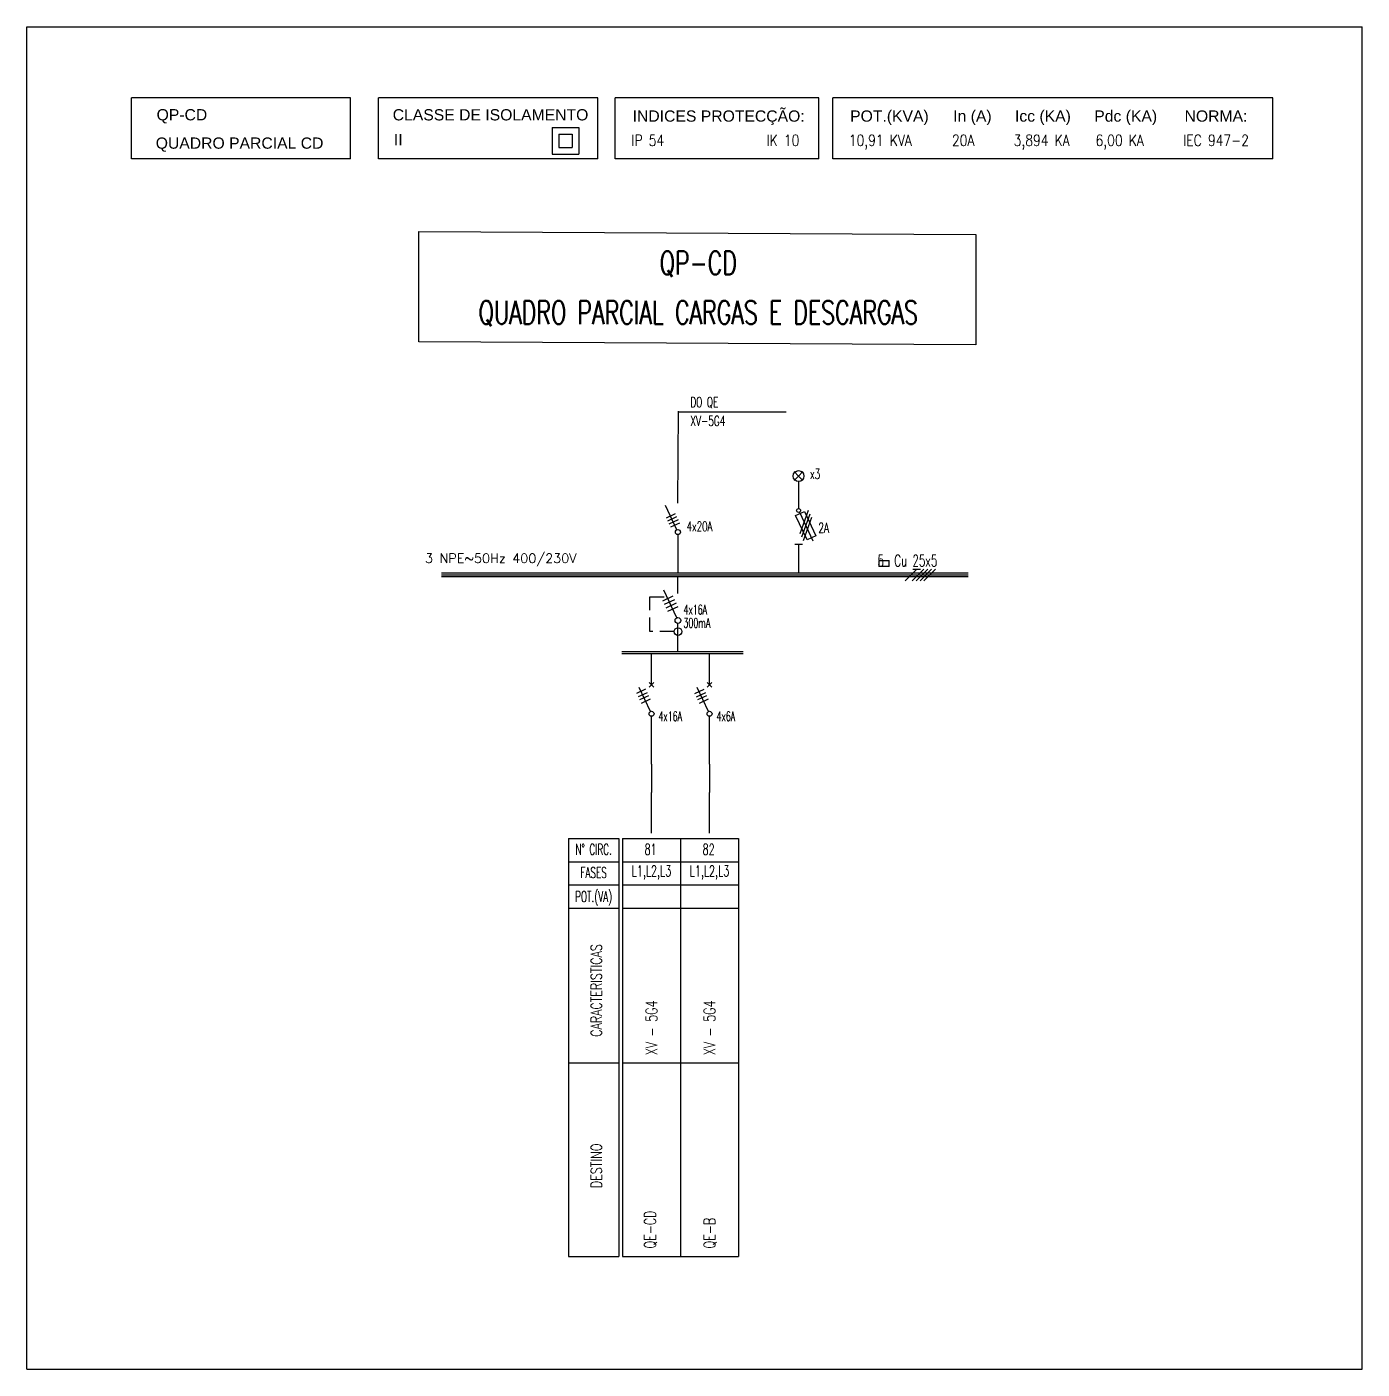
# Model space of a CAD drawing. Header units: millimetres. Extents: x -35961 to -35580, y 154458 to 154764.
# Drawn here: x -35761.71 to -35738.21, y 154458.47 to 154482.1 of the extents above; entities that cross this region are included whole.
import ezdxf
from ezdxf.enums import TextEntityAlignment as Align

# ---------------------------------------------------------------- set-up
doc = ezdxf.new("R2010")
doc.units = ezdxf.units.MM
doc.header["$MEASUREMENT"] = 0
doc.linetypes.add('HIDDEN', pattern=[0.375, 0.25, -0.125])
doc.layers.add('ELÉCTRICO', color=255, linetype='Continuous')
doc.layers.add('SIMBOLOGIA', color=255, linetype='Continuous')
doc.styles.add('ARIAL', font='arial.ttf')
doc.styles.add('ROMANS', font='romans')
doc.styles.add('SIMPLEX', font='SIMPLEX')

msp = doc.modelspace()

# ---------------------------------------------------------------- linework, layer by layer
at = {"layer": 'ELÉCTRICO', "linetype": 'Continuous', "ltscale": 0.03}
for p, q in [((-35761.708, 154482.098), (-35738.211, 154482.098)), ((-35750.716, 154469.121), (-35750.716, 154468.621)), ((-35749.695, 154469.121), (-35749.695, 154468.621)), ((-35761.708, 154458.475), (-35738.211, 154458.475))]:
    msp.add_line(p, q, dxfattribs=at)
at = {"layer": 'SIMBOLOGIA', "linetype": 'Continuous', "ltscale": 0.03}
for p, q in [((-35761.708, 154458.475), (-35761.708, 154482.098)), ((-35738.211, 154458.475), (-35738.211, 154482.098))]:
    msp.add_line(p, q, dxfattribs=at)
at = {"layer": 'SIMBOLOGIA', "color": 8}
for p, q in [((-35756.01, 154480.846), (-35759.866, 154480.846)), ((-35759.866, 154479.775), (-35759.866, 154480.846)), ((-35756.01, 154479.775), (-35756.01, 154480.846)), ((-35755.519, 154479.775), (-35755.519, 154480.846)), ((-35751.663, 154480.846), (-35755.519, 154480.846)), ((-35751.663, 154479.775), (-35751.663, 154480.846)), ((-35751.353, 154479.775), (-35751.353, 154480.846)), ((-35747.774, 154480.846), (-35751.353, 154480.846)), ((-35747.774, 154479.775), (-35747.774, 154480.846)), ((-35747.526, 154479.775), (-35747.526, 154480.846)), ((-35739.781, 154480.846), (-35747.526, 154480.846)), ((-35739.781, 154479.775), (-35739.781, 154480.846)), ((-35756.01, 154479.775), (-35759.866, 154479.775)), ((-35751.663, 154479.775), (-35755.519, 154479.775)), ((-35747.774, 154479.775), (-35751.353, 154479.775)), ((-35739.781, 154479.775), (-35747.526, 154479.775))]:
    msp.add_line(p, q, dxfattribs=at)
at = {"layer": 'SIMBOLOGIA'}
for p, q in [((-35752.464, 154480.327), (-35751.997, 154480.327)), ((-35752.464, 154480.327), (-35752.464, 154479.86)), ((-35751.997, 154480.327), (-35751.997, 154479.86)), ((-35752.347, 154480.21), (-35752.347, 154479.977)), ((-35752.347, 154480.21), (-35752.114, 154480.21)), ((-35752.114, 154480.21), (-35752.114, 154479.977)), ((-35752.464, 154479.86), (-35751.997, 154479.86)), ((-35752.347, 154479.977), (-35752.114, 154479.977)), ((-35750.254, 154475.325), (-35748.344, 154475.325)), ((-35750.252, 154473.714), (-35750.24, 154475.333)), ((-35748.128, 154474.193), (-35748.205, 154474.27)), ((-35748.128, 154474.193), (-35748.205, 154474.116)), ((-35748.128, 154474.193), (-35748.051, 154474.27)), ((-35748.128, 154474.193), (-35748.051, 154474.116)), ((-35748.128, 154474.097), (-35748.128, 154473.621)), ((-35750.27, 154473.248), (-35750.47, 154473.677)), ((-35750.299, 154473.526), (-35750.461, 154473.45)), ((-35750.274, 154473.472), (-35750.436, 154473.396)), ((-35750.248, 154473.419), (-35750.41, 154473.344)), ((-35748.18, 154473.499), (-35748.026, 154473.571)), ((-35747.979, 154473.067), (-35748.18, 154473.499)), ((-35748.113, 154473.556), (-35747.878, 154473.051)), ((-35747.958, 154473.585), (-35748.106, 154473.178)), ((-35747.928, 154473.522), (-35748.077, 154473.115)), ((-35747.9, 154473.461), (-35748.048, 154473.054)), ((-35748.026, 154473.571), (-35747.825, 154473.139)), ((-35750.222, 154473.365), (-35750.384, 154473.29)), ((-35750.251, 154473.163), (-35750.251, 154472.485)), ((-35748.196, 154472.995), (-35748.06, 154472.995)), ((-35748.128, 154472.995), (-35748.128, 154472.485)), ((-35747.825, 154473.139), (-35747.979, 154473.067)), ((-35746.713, 154472.707), (-35746.536, 154472.707)), ((-35746.713, 154472.707), (-35746.713, 154472.602)), ((-35746.536, 154472.602), (-35746.536, 154472.707)), ((-35745.145, 154472.485), (-35754.411, 154472.485)), ((-35746.536, 154472.602), (-35746.713, 154472.602)), ((-35746.254, 154472.348), (-35746.05, 154472.553)), ((-35746.128, 154472.348), (-35745.923, 154472.553)), ((-35746.116, 154472.553), (-35745.984, 154472.553)), ((-35746.059, 154472.348), (-35745.855, 154472.553)), ((-35745.991, 154472.348), (-35745.787, 154472.553)), ((-35745.923, 154472.348), (-35745.719, 154472.553)), ((-35745.145, 154472.45), (-35754.411, 154472.45)), ((-35745.145, 154472.416), (-35754.411, 154472.416)), ((-35750.251, 154472.127), (-35750.251, 154472.416)), ((-35750.338, 154472.078), (-35750.523, 154471.991)), ((-35750.273, 154471.697), (-35750.501, 154472.187)), ((-35750.309, 154472.016), (-35750.494, 154471.93)), ((-35750.28, 154471.954), (-35750.465, 154471.868)), ((-35750.251, 154471.893), (-35750.436, 154471.806)), ((-35750.251, 154471.106), (-35750.251, 154471.6)), ((-35751.24, 154471.106), (-35749.106, 154471.106)), ((-35751.24, 154471.072), (-35749.106, 154471.072)), ((-35750.716, 154470.524), (-35750.716, 154471.063)), ((-35749.695, 154470.524), (-35749.695, 154471.063)), ((-35750.819, 154470.441), (-35750.979, 154470.366)), ((-35750.79, 154470.379), (-35750.95, 154470.304)), ((-35750.735, 154470.047), (-35750.932, 154470.471)), ((-35750.674, 154470.477), (-35750.758, 154470.56)), ((-35750.758, 154470.477), (-35750.674, 154470.56)), ((-35749.797, 154470.436), (-35749.957, 154470.362)), ((-35749.768, 154470.375), (-35749.928, 154470.3)), ((-35749.714, 154470.047), (-35749.911, 154470.471)), ((-35749.653, 154470.477), (-35749.736, 154470.56)), ((-35749.736, 154470.477), (-35749.653, 154470.56)), ((-35750.768, 154470.327), (-35750.928, 154470.253)), ((-35750.739, 154470.266), (-35750.899, 154470.191)), ((-35749.747, 154470.327), (-35749.907, 154470.253)), ((-35749.718, 154470.266), (-35749.878, 154470.191)), ((-35750.716, 154469.121), (-35750.716, 154469.963)), ((-35749.695, 154469.121), (-35749.695, 154469.963)), ((-35750.716, 154467.907), (-35750.716, 154468.621)), ((-35749.695, 154467.907), (-35749.695, 154468.621))]:
    msp.add_line(p, q, dxfattribs=at)
at = {"layer": 'SIMBOLOGIA', "linetype": 'HIDDEN'}
for p, q in [((-35750.746, 154471.455), (-35750.746, 154472.068)), ((-35750.746, 154472.068), (-35750.446, 154472.068)), ((-35750.319, 154471.455), (-35750.746, 154471.455))]:
    msp.add_line(p, q, dxfattribs=at)
at = {"layer": 'SIMBOLOGIA', "linetype": 'Continuous'}
for p, q in [((-35752.179, 154467.813), (-35752.179, 154460.46)), ((-35752.179, 154467.813), (-35751.29, 154467.813)), ((-35751.29, 154467.813), (-35751.29, 154460.46)), ((-35751.227, 154467.813), (-35749.184, 154467.813)), ((-35751.227, 154467.813), (-35751.227, 154460.46)), ((-35750.205, 154467.813), (-35750.205, 154460.46)), ((-35749.184, 154467.813), (-35749.184, 154460.46)), ((-35752.179, 154467.404), (-35751.29, 154467.404)), ((-35751.227, 154467.404), (-35749.184, 154467.404)), ((-35752.179, 154466.996), (-35751.29, 154466.996)), ((-35751.227, 154466.996), (-35749.184, 154466.996)), ((-35752.179, 154466.587), (-35751.29, 154466.587)), ((-35751.227, 154466.587), (-35749.184, 154466.587)), ((-35752.179, 154463.864), (-35751.29, 154463.864)), ((-35751.227, 154463.864), (-35749.184, 154463.864)), ((-35752.179, 154460.46), (-35751.29, 154460.46)), ((-35751.227, 154460.46), (-35749.184, 154460.46))]:
    msp.add_line(p, q, dxfattribs=at)
at = {"layer": 'SIMBOLOGIA'}
msp.add_lwpolyline([(-35754.81, 154478.499), (-35745.01, 154478.444), (-35745.01, 154476.499), (-35754.81, 154476.554)], close=True, dxfattribs=at)
for centre, radius in [((-35748.128, 154474.193), 0.0953), ((-35748.128, 154473.587), 0.034), ((-35750.251, 154473.207), 0.0447), ((-35750.251, 154471.455), 0.0681), ((-35750.251, 154471.651), 0.0511), ((-35750.716, 154470.008), 0.0441), ((-35749.695, 154470.008), 0.0441)]:
    msp.add_circle(centre, radius, dxfattribs=at)

# ---------------------------------------------------------------- texts
at = {"layer": 'SIMBOLOGIA', "style": 'ARIAL'}
for s, p in [('QP-CD', (-35759.425, 154480.452)), ('CLASSE DE ISOLAMENTO', (-35755.27, 154480.451)), ('INDICES PROTECÇÃO:', (-35751.048, 154480.429)), ('POT.(KVA)', (-35747.221, 154480.429)), ('In (A)', (-35745.407, 154480.429)), ('Icc (KA)', (-35744.32, 154480.429)), ('Pdc (KA)', (-35742.925, 154480.429)), ('NORMA:', (-35741.336, 154480.429)), ('QUADRO PARCIAL CD', (-35759.44, 154479.953)), ('II', (-35755.249, 154480.013))]:
    msp.add_text(s, height=0.198, dxfattribs=at).set_placement(p)
at = {"layer": 'SIMBOLOGIA', "color": 7, "style": 'ROMANS', "width": 0.8}
for s, p in [('IP 54', (-35751.07, 154480.002)), ('IK 10', (-35748.691, 154480.002)), ('10,91 KVA', (-35747.243, 154480.002)), ('20A', (-35745.428, 154480.002)), ('3,894 KA', (-35744.342, 154480.002)), ('6,00 KA', (-35742.902, 154480.002)), ('IEC 947-2', (-35741.358, 154480.002))]:
    msp.add_text(s, height=0.198, dxfattribs=at).set_placement(p)
at = {"layer": 'SIMBOLOGIA', "style": 'SIMPLEX', "width": 0.7}
for s, height, p in [('QP-CD', 0.4085, (-35749.893, 154477.739)), ('QUADRO PARCIAL CARGAS E DESCARGAS', 0.40846, (-35749.893, 154476.867))]:
    msp.add_text(s, height=height, dxfattribs=at).set_placement(p, align=Align.CENTER)
at = {"layer": 'SIMBOLOGIA', "style": 'SIMPLEX', "width": 0.65}
for s, height, p in [('DO QE', 0.177, (-35750.033, 154475.405)), ('XV-5G4', 0.177, (-35750.033, 154475.074)), ('x3', 0.177, (-35747.93, 154474.141)), ('4x20A', 0.1702, (-35750.096, 154473.222)), ('2A', 0.177, (-35747.78, 154473.195))]:
    msp.add_text(s, height=height, dxfattribs=at).set_placement(p)
at = {"layer": 'SIMBOLOGIA', "color": 7, "style": 'ROMANS'}
msp.add_text('3 NPE~50Hz 400/230V', height=0.165, dxfattribs=at).set_placement((-35754.702, 154472.663))
at = {"layer": 'SIMBOLOGIA', "style": 'SIMPLEX', "width": 0.65}
msp.add_text('5  Cu 25x5', height=0.2042, dxfattribs=at).set_placement((-35745.687, 154472.602), align=Align.RIGHT)
at = {"layer": 'SIMBOLOGIA', "style": 'SIMPLEX', "width": 0.6}
for s, p in [('4x16A', (-35750.152, 154471.928)), ('300mA', (-35750.155, 154471.694)), ('4x16A', (-35750.593, 154470.05)), ('4x6A', (-35749.571, 154470.05))]:
    msp.add_text(s, height=0.1702, dxfattribs=at).set_placement(p, align=Align.TOP_LEFT)
at = {"layer": 'SIMBOLOGIA', "style": 'SIMPLEX'}
for s, width, p in [('N%%D CIRC.', 0.6, (-35751.735, 154467.622)), ('81', 0.65, (-35750.733, 154467.622)), ('82', 0.65, (-35749.712, 154467.622)), ('FASES', 0.6, (-35751.735, 154467.214)), ('L1,L2,L3', 0.65, (-35750.716, 154467.214)), ('L1,L2,L3', 0.65, (-35749.695, 154467.214)), ('POT.(VA)', 0.6, (-35751.735, 154466.778))]:
    msp.add_text(s, height=0.1905, dxfattribs=dict(at, width=width)).set_placement(p, align=Align.MIDDLE)
at = {"layer": 'SIMBOLOGIA', "style": 'SIMPLEX', "width": 0.75}
for s, height, p in [('CARACTERISTICAS', 0.19049, (-35751.686, 154465.139)), ('DESTINO', 0.1905, (-35751.686, 154462.053))]:
    msp.add_text(s, height=height, rotation=90, dxfattribs=at).set_placement(p, align=Align.MIDDLE)
at = {"layer": 'SIMBOLOGIA', "style": 'SIMPLEX', "width": 0.7}
for s, p in [('XV - 5G4', (-35750.614, 154464)), ('XV - 5G4', (-35749.593, 154464)), ('QE-CD', (-35750.639, 154460.597)), ('QE-B', (-35749.593, 154460.597))]:
    msp.add_text(s, height=0.2042, rotation=90, dxfattribs=at).set_placement(p)

doc.saveas('drawing.dxf')
